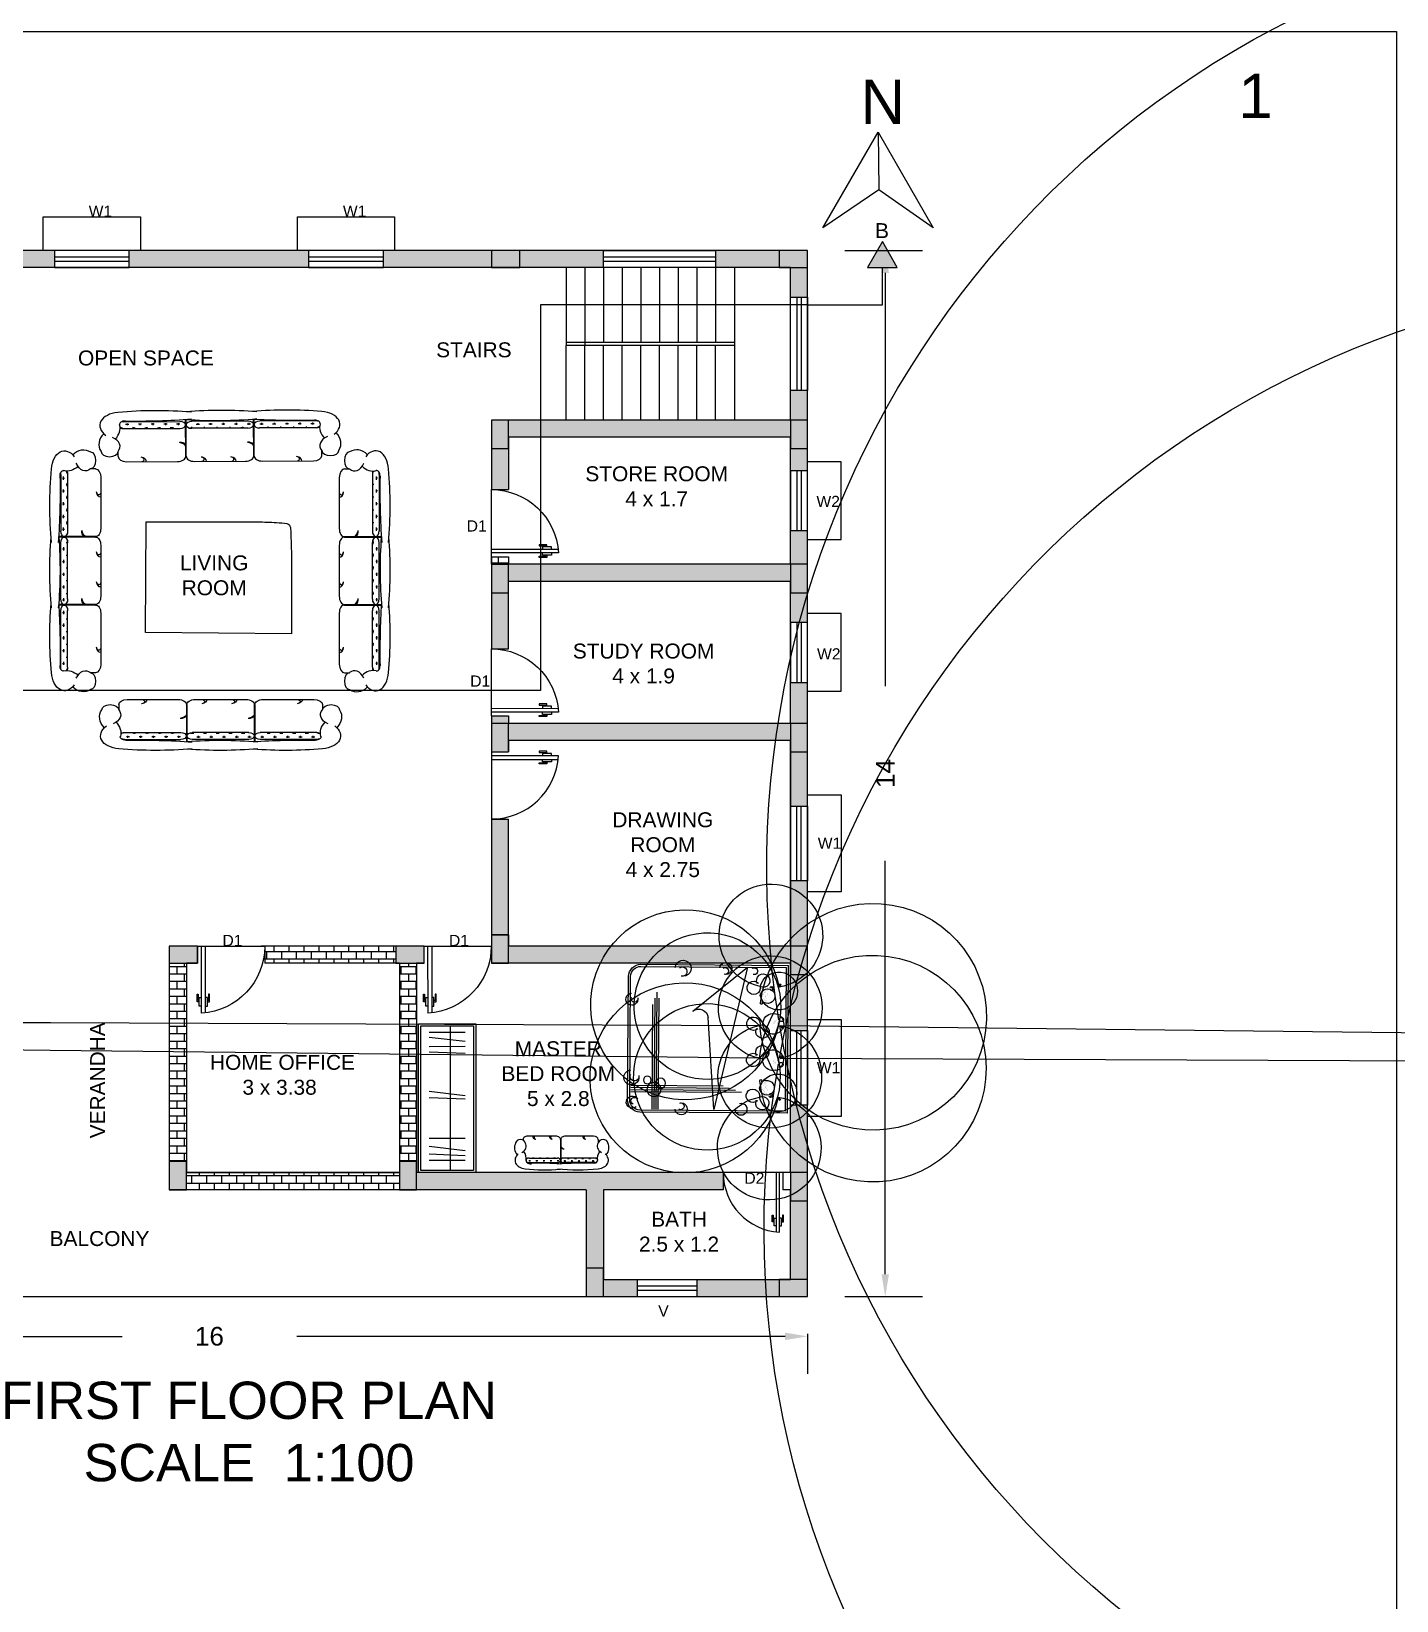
# Model space of a CAD drawing. Header units: metres. Extents: x 110.99 to 114.47, y 64.05 to 69.57.
# Drawn here: x 111.7503 to 111.9329, y 66.895 to 67.105 of the extents above; entities that cross this region are included whole.
import ezdxf

# ---------------------------------------------------------------- set-up
doc = ezdxf.new("R2010")
doc.units = ezdxf.units.M
doc.header["$MEASUREMENT"] = 0
doc.linetypes.add('CENTER', pattern=[50.8, 31.75, -6.35, 6.35, -6.35])
doc.linetypes.add('HIDDEN', pattern=[0.375, 0.25, -0.125])
for name, color, linetype in [('1.WALL', 7, 'Continuous'), ('3.WINDOW', 4, 'Continuous'), ('6.COLUMN', 1, 'Continuous'), ('7.FURNITURE', 2, 'Continuous'), ('8.TEXT', 7, 'Continuous'), ('9.STAIRS', 161, 'Continuous'), ('DIMENSION', 9, 'Continuous'), ('DOOR', 1, 'Continuous'), ('FURNITURE', 40, 'Continuous'), ('SCALE', 3, 'Continuous'), ('WALL', 7, 'Continuous')]:
    doc.layers.add(name, color=color, linetype=linetype)
doc.styles.get("Standard").update_dxf_attribs({"font": 'arial.ttf'})
doc.dimstyles.new('ISO-25', dxfattribs={"dimtxt": 0.0025, "dimasz": 0.003, "dimexe": 0.005, "dimexo": 0.005, "dimgap": 0.01, "dimtad": 0, "dimdsep": 46, "dimtxsty": 'Standard', "dimcen": 2.5, "dimadec": 0, "dimazin": 0, "dimtfac": 1, "dimtmove": 0, "dimatfit": 3, "dimfxl": 1, "dimarcsym": 0})
pattern_1 = [(0, (-0.5022104, 0.2008941), (0, 0.001), []), (90, (-0.5022104, 0.2008941), (-0.002, 1e-19), [0.001, -0.001]), (90, (-0.5012104, 0.2008941), (-0.002, 1e-19), [-0.001, 0.001])]

# ---------------------------------------------------------------- blocks, each defined once
blk = doc.blocks.new('Main Door')
at = {"layer": 'DOOR'}
for p, q in [((3.6, 61.4), (3.5, 0)), ((7, 0), (7.1, 61.1)), ((1.5, 50.9), (-0.5, 50.9)), ((-0.5, 50.9), (-0.5, 43.9)), ((-0.5, 43.9), (0.5, 43.9)), ((0.5, 43.9), (0.5, 49.9)), ((0.5, 49.9), (1.5, 49.9)), ((3.5, 54.9), (1.5, 54.9)), ((1.5, 54.9), (1.5, 46.9)), ((1.5, 46.9), (3.5, 46.9)), ((7, 54.9), (9, 54.9)), ((9, 46.9), (7, 46.9)), ((9, 54.9), (9, 46.9)), ((9, 50.9), (11, 50.9)), ((10, 49.9), (9, 49.9)), ((10, 43.9), (10, 49.9)), ((11, 43.9), (10, 43.9)), ((11, 50.9), (11, 43.9)), ((3.5, 0), (7, 0))]:
    blk.add_line(p, q, dxfattribs=at)
at = {"layer": 'DOOR', "color": 4}
blk.add_line((0, 0), (61.5, 0), dxfattribs=at)
at = {"layer": 'DOOR', "color": 3}
blk.add_arc((0, 0), 61.5, 0, 86.6615, dxfattribs=at)
blk = doc.blocks.new('Door')
at = {"layer": 'WALL', "color": 1, "linetype": 'Continuous'}
blk.add_blockref('Main Door', (0, 0), dxfattribs=at)
blk = doc.blocks.new('W_0.8')
at = {"layer": '3.WINDOW', "color": 6, "linetype": 'HIDDEN', "ltscale": 0.6}
for p, q in [((0.52, 0.68), (-0.52, 0.68)), ((-0.52, 0.68), (-0.52, 0.23)), ((0.52, 0.23), (0.52, 0.68))]:
    blk.add_line(p, q, dxfattribs=at)
at = {"layer": '3.WINDOW', "linetype": 'Continuous'}
for p, q in [((0.4, 0.23), (-0.4, 0.23)), ((-0.4, 0.23), (-0.4, 0)), ((0.4, 0), (0.4, 0.23)), ((-0.4, 0), (0.4, 0))]:
    blk.add_line(p, q, dxfattribs=at)
at = {"layer": '3.WINDOW', "color": 5, "linetype": 'Continuous'}
for p, q in [((-0.4, 0.145), (0.4, 0.145)), ((-0.4, 0.085), (0.4, 0.085))]:
    blk.add_line(p, q, dxfattribs=at)
blk = doc.blocks.new('W_1')
at = {"layer": '3.WINDOW', "color": 6, "linetype": 'HIDDEN', "ltscale": 0.7}
for p, q in [((0.65, 0.68), (-0.65, 0.68)), ((-0.65, 0.68), (-0.65, 0.23)), ((0.65, 0.23), (0.65, 0.68))]:
    blk.add_line(p, q, dxfattribs=at)
at = {"layer": '3.WINDOW'}
for p, q in [((0.5, 0.23), (-0.5, 0.23)), ((-0.5, 0.23), (-0.5, 0)), ((0.5, 0), (0.5, 0.23)), ((-0.5, 0), (0.5, 0))]:
    blk.add_line(p, q, dxfattribs=at)
at = {"layer": '3.WINDOW', "color": 5}
for p, q in [((-0.5, 0.145), (0.5, 0.145)), ((-0.5, 0.085), (0.5, 0.085))]:
    blk.add_line(p, q, dxfattribs=at)
blk = doc.blocks.new('V_0.8')
at = {"layer": '3.WINDOW'}
for p, q in [((19.458, 15.388), (19.458, 15.158)), ((20.258, 15.388), (20.258, 15.158))]:
    blk.add_line(p, q, dxfattribs=at)
at = {"layer": '3.WINDOW', "color": 5}
for p, q in [((19.458, 15.303), (20.258, 15.303)), ((19.458, 15.243), (20.258, 15.243))]:
    blk.add_line(p, q, dxfattribs=at)
blk = doc.blocks.new('DOUBLEBED')
at = {"layer": 'FURNITURE'}
for p, q in [((-36, 0), (-36, -72)), ((-36, 0), (36, 0)), ((36, -72), (36, 0)), ((-35, -1), (-35, -72)), ((-35, -1), (35, -1)), ((-28.17, -4.61), (-29.82, -3.96)), ((-28.17, -4.61), (-29.45, -3.38)), ((-15.08, -5.87), (-14.63, -3.95)), ((-14.7, -6.05), (-14.7, -6.05)), ((-14.49, -4.71), (-14.49, -4.71)), ((-13.97, -4.64), (-13.97, -4.64)), ((-13.71, -5.02), (-13.71, -5.02)), ((-13.59, -4.12), (-13.59, -4.12)), ((-13.41, -5.06), (-13.41, -5.06)), ((-13.4, -4.28), (-13.4, -4.28)), ((-13.28, -5.29), (-13.28, -5.29)), ((-12.61, -4.46), (-12.61, -4.46)), ((-12.41, -5.2), (-12.41, -5.2)), ((-12, -5.95), (-12, -5.95)), ((-11.8, -4.35), (-11.8, -4.35)), ((-11.69, -6.93), (-11.69, -6.93)), ((-11.54, -5.99), (-11.54, -5.99)), ((-11.35, -6.16), (-11.35, -6.16)), ((-11.3, -6.55), (-11.3, -6.55)), ((-11.28, -4.29), (-11.28, -4.29)), ((-10.88, -6.82), (-10.88, -6.82)), ((-10.79, -5.03), (-10.79, -5.03)), ((-10.73, -6.96), (-10.73, -6.96)), ((-10.59, -5.01), (-10.59, -5.01)), ((-10.36, -6.75), (-10.36, -6.75)), ((-10.36, -7.07), (-10.36, -7.07)), ((-10.17, -5.28), (-10.17, -5.28)), ((-9.92, -4.11), (-9.92, -4.11)), ((-9.5, -4.04), (-9.5, -4.04)), ((-9.36, -3.78), (-8.12, -2.13)), ((-9.36, -3.78), (-7.58, -2.75)), ((6.65, -3.78), (4.87, -2.75)), ((6.65, -3.78), (5.41, -2.13)), ((12.37, -5.87), (11.92, -3.95)), ((25.46, -4.61), (26.74, -3.38)), ((25.46, -4.61), (27.11, -3.96)), ((35, -72), (35, -1)), ((-27.66, -10.05), (-27.66, -10.05)), ((-27.63, -10.05), (-27.63, -10.05)), ((-27.56, -11.97), (-27.56, -11.97)), ((-27.52, -13.14), (-27.52, -13.14)), ((-27.5, -13.9), (-27.5, -13.9)), ((-27.44, -9.58), (-27.44, -9.58)), ((-27.34, -13.31), (-27.34, -13.31)), ((-27.24, -10.32), (-27.24, -10.32)), ((-26.92, -11.52), (-26.92, -11.52)), ((-26.85, -12.56), (-26.85, -12.56)), ((-26.57, -10.38), (-26.57, -10.38)), ((-26.43, -12.83), (-26.43, -12.83)), ((-26.38, -10.55), (-26.38, -10.55)), ((-26.36, -11.05), (-26.36, -11.05)), ((-26.29, -12.97), (-26.29, -12.97)), ((-26.11, -11.42), (-26.11, -11.42)), ((-26, -13.99), (-26, -13.99)), ((-25.58, -11.35), (-25.58, -11.35)), ((-25.39, -11.46), (-25.39, -11.46)), ((-25.26, -11.59), (-25.26, -11.59)), ((-25.18, -13.88), (-25.18, -13.88)), ((-25.07, -10.06), (-25.07, -10.06)), ((-25, -11.98), (-25, -11.98)), ((-24.94, -13.91), (-24.94, -13.91)), ((-24.66, -13.82), (-24.66, -13.82)), ((-24.55, -10.05), (-24.55, -10.05)), ((-24.52, -12.26), (-24.52, -12.26)), ((-24.33, -12.43), (-24.33, -12.43)), ((-24.23, -11.17), (-24.23, -11.17)), ((-24.13, -10.32), (-24.13, -10.32)), ((-23.74, -12.55), (-23.74, -12.55)), ((-23.66, -10.95), (-23.66, -10.95)), ((-23.59, -12.88), (-23.59, -12.88)), ((-23.41, -11.06), (-23.41, -11.06)), ((-23.34, -13.34), (-23.34, -13.34)), ((-23.32, -12.82), (-23.32, -12.82)), ((-23.3, -13.64), (-23.3, -13.64)), ((-22.89, -10.99), (-22.89, -10.99)), ((-22.39, -11.95), (-22.39, -11.95)), ((-22.38, -10.59), (-22.38, -10.59)), ((-22.14, -11.58), (-22.14, -11.58)), ((-21.53, -10.81), (-21.53, -10.81)), ((-21.51, -11.38), (-21.51, -11.38)), ((-21.33, -11.55), (-21.33, -11.55)), ((-21.1, -10.96), (-21.1, -10.96)), ((-20.2, -10.89), (-20.7, -13)), ((17.49, -10.89), (17.99, -13)), ((-30, -77), (30, -77)), ((-30, -78), (30, -78))]:
    blk.add_line(p, q, dxfattribs=at)
at = {"layer": 'FURNITURE', "color": 252}
for p, q in [((6.79, -4.04), (6.79, -4.04)), ((7.21, -4.11), (7.21, -4.11)), ((7.46, -5.28), (7.46, -5.28)), ((7.64, -6.75), (7.64, -6.75)), ((7.64, -7.07), (7.64, -7.07)), ((7.88, -5.01), (7.88, -5.01)), ((8.02, -6.96), (8.02, -6.96)), ((8.08, -5.03), (8.08, -5.03)), ((8.16, -6.82), (8.16, -6.82)), ((8.57, -4.29), (8.57, -4.29)), ((8.59, -6.55), (8.59, -6.55)), ((8.64, -6.16), (8.64, -6.16)), ((8.82, -5.99), (8.82, -5.99)), ((8.98, -6.93), (8.98, -6.93)), ((9.09, -4.35), (9.09, -4.35)), ((9.29, -5.95), (9.29, -5.95)), ((9.69, -5.2), (9.69, -5.2)), ((9.9, -4.46), (9.9, -4.46)), ((10.57, -5.29), (10.57, -5.29)), ((10.69, -4.28), (10.69, -4.28)), ((10.7, -5.06), (10.7, -5.06)), ((10.87, -4.12), (10.87, -4.12)), ((10.99, -5.02), (10.99, -5.02)), ((11.26, -4.64), (11.26, -4.64)), ((11.78, -4.71), (11.78, -4.71)), ((11.99, -6.05), (11.99, -6.05)), ((18.39, -10.96), (18.39, -10.96)), ((18.62, -11.55), (18.62, -11.55)), ((18.8, -11.38), (18.8, -11.38)), ((18.82, -10.81), (18.82, -10.81)), ((19.43, -11.58), (19.43, -11.58)), ((19.67, -10.59), (19.67, -10.59)), ((19.67, -11.95), (19.67, -11.95)), ((20.18, -10.99), (20.18, -10.99)), ((20.59, -13.64), (20.59, -13.64)), ((20.61, -12.82), (20.61, -12.82)), ((20.63, -13.34), (20.63, -13.34)), ((20.7, -11.06), (20.7, -11.06)), ((20.88, -12.88), (20.88, -12.88)), ((20.94, -10.95), (20.94, -10.95)), ((21.03, -12.55), (21.03, -12.55)), ((21.41, -10.32), (21.41, -10.32)), ((21.51, -11.17), (21.51, -11.17)), ((21.62, -12.43), (21.62, -12.43)), ((21.81, -12.26), (21.81, -12.26)), ((21.84, -10.05), (21.84, -10.05)), ((21.95, -13.82), (21.95, -13.82)), ((22.23, -13.91), (22.23, -13.91)), ((22.29, -11.98), (22.29, -11.98)), ((22.36, -10.06), (22.36, -10.06)), ((22.47, -13.88), (22.47, -13.88)), ((22.55, -11.59), (22.55, -11.59)), ((22.68, -11.46), (22.68, -11.46)), ((22.87, -11.35), (22.87, -11.35)), ((23.28, -13.99), (23.28, -13.99)), ((23.39, -11.42), (23.39, -11.42)), ((23.58, -12.97), (23.58, -12.97)), ((23.64, -11.05), (23.64, -11.05)), ((23.67, -10.55), (23.67, -10.55)), ((23.72, -12.83), (23.72, -12.83)), ((23.86, -10.38), (23.86, -10.38)), ((24.14, -12.56), (24.14, -12.56)), ((24.21, -11.52), (24.21, -11.52)), ((24.53, -10.32), (24.53, -10.32)), ((24.63, -13.31), (24.63, -13.31)), ((24.73, -9.58), (24.73, -9.58)), ((24.79, -13.9), (24.79, -13.9)), ((24.81, -13.14), (24.81, -13.14)), ((24.85, -11.97), (24.85, -11.97)), ((24.91, -10.05), (24.91, -10.05)), ((24.95, -10.05), (24.95, -10.05)), ((-25.98, -76.5), (-25.98, -22.5)), ((-24.98, -76.5), (-24.98, -25.5)), ((-23.98, -76.5), (-23.98, -28.5)), ((-22.98, -76.5), (-22.98, -31.5)), ((19.5, -63.19), (-34.5, -63.19)), ((22.5, -64.19), (-34.5, -64.19)), ((19.5, -65.19), (-34.5, -65.19)), ((16.5, -66.19), (-34.5, -66.19))]:
    blk.add_line(p, q, dxfattribs=at)
at = {"layer": 'FURNITURE', "color": 253}
for p, q in [((35, -20.04), (-34.5, -36)), ((13.42, -46.48), (35, -20.04)), ((-34.5, -36), (10.36, -38.98))]:
    blk.add_line(p, q, dxfattribs=at)
at = {"layer": 'FURNITURE', "color": 252}
for centre, radius in [((-21.91, -62.08), 2.5), ((-24.91, -65.19), 3.44), ((-20.37, -68.48), 1.88)]:
    blk.add_circle(centre, radius, dxfattribs=at)
at = {"layer": 'FURNITURE'}
for centre, radius, start, end in [((-53.07, -8.78), 25.25, 348.60697, 9.49174), ((-19.15, -50.03), 46.3, 84.40286, 101.23708), ((-10.22, -7.27), 5.06, 139.90976, 163.97559), ((-18.6, -39.44), 35.71, 80.14094, 82.75539), ((-12.31, -3.27), 1, 260.14094, 276.03183), ((-88.74, 453.01), 463.63, 279.50225, 279.85886), ((15.39, -8.78), 25.25, 168.57881, 191.42119), ((15.39, -8.78), 25.25, 168.57881, 191.42119), ((53434.89, -8.78), 53444.25, 179.99464, 180.00536), ((-18.1, -8.78), 25.25, 348.57881, 11.42119), ((-53437.6, -8.78), 53444.25, 359.99464, 0.00536), ((-18.1, -8.78), 25.25, 348.57881, 11.42119), ((86.03, 453.01), 463.63, 260.14114, 260.49775), ((9.6, -3.27), 1, 263.96817, 279.85906), ((15.88, -39.44), 35.71, 97.24461, 99.85906), ((7.51, -7.27), 5.06, 16.02441, 40.09024), ((16.44, -50.03), 46.3, 78.76292, 95.59714), ((50.36, -8.78), 25.25, 170.50826, 191.39303), ((-27.66, -16.96), 3.26, 101.69353, 136.56355), ((-31.25, -12.34), 3.26, 299.14853, 334.01854), ((-26.19, -4.78), 9.24, 256.64985, 284.28558), ((-27.19, -8.31), 0.683, 201.80407, 319.13343), ((-27.48, -8.21), 0.978, 249.49685, 325.7978), ((-23.71, -10.15), 3.58, 266.78253, 348.17191), ((-20.21, -13.12), 0.5, 166.78733, 262.87698), ((-14, 41.29), 55.26, 263.48256, 274.81989), ((-6.35, -12.52), 3.26, 202.72425, 237.59427), ((-10.2, -16.93), 3.26, 40.17925, 75.04926), ((7.49, -16.93), 3.26, 104.95074, 139.82075), ((3.64, -12.52), 3.26, 302.40573, 337.27575), ((11.29, 41.29), 55.26, 265.18011, 276.51744), ((21, -10.15), 3.58, 191.82809, 273.21747), ((17.5, -13.12), 0.5, 277.12302, 13.21267), ((23.48, -4.78), 9.24, 255.71442, 283.35015), ((24.48, -8.31), 0.683, 220.86657, 338.19593), ((24.77, -8.21), 0.978, 214.2022, 290.50315), ((24.95, -16.96), 3.26, 43.43645, 78.30647), ((28.54, -12.34), 3.26, 205.98146, 240.85147), ((-30, -72), 6, 180, 270), ((-30, -72), 5, 180, 270), ((30, -72), 6, 270, 0), ((30, -72), 5, 270, 0)]:
    blk.add_arc(centre, radius, start, end, dxfattribs=at)
at = {"layer": 'FURNITURE', "color": 251}
for centre, radius, start, end in [((33.08, -16.81), 1.69, 194.45154, 326.91058), ((-34.29, -22.71), 2.93, 265.85941, 345.95274), ((34.29, -30.67), 2.93, 194.04726, 274.14059), ((33.08, -30.96), 1.69, 194.45154, 326.91058), ((-34.29, -51.86), 2.93, 265.85941, 345.95274), ((-33.08, -52.15), 1.69, 213.08942, 345.54846), ((34.22, -51.42), 3.91, 194.04726, 274.14059), ((32.61, -51.81), 2.26, 194.45154, 326.91058), ((-31.19, -75.74), 2.93, 59.04726, 140.62165), ((-30.54, -74.68), 1.69, 59.45154, 200.6983), ((-18.76, -74.73), 2.12, 303.08942, 75.54846), ((-19.12, -76.24), 3.67, 355.85941, 75.95274), ((19.25, -75.08), 1.69, 303.08942, 75.54846), ((18.96, -76.29), 2.93, 355.85941, 75.95274)]:
    blk.add_arc(centre, radius, start, end, dxfattribs=at)
at = {"layer": 'FURNITURE', "color": 253}
blk.add_arc((9.62, -43.66), 4.74, 81.01591, 323.38318, dxfattribs=at)
blk = doc.blocks.new('WARDROBE')
at = {"layer": 'FURNITURE'}
for p, q in [((-24.1, 72), (-24.1, 0)), ((0, 72), (-24.1, 72)), ((-23.1, 71), (-23.1, 1)), ((-1, 71), (-23.1, 71)), ((-4.5, 66.18), (-19.6, 66.18)), ((-10.8, 1), (-10.8, 71)), ((-1, 1), (-1, 71)), ((0, 0), (0, 72)), ((-19.6, 62.93), (-4.5, 63.78)), ((-19.6, 59.24), (-4.5, 61.33)), ((-19.6, 55.36), (-4.5, 55.36)), ((-19.6, 35.7), (-4.5, 36.4)), ((-19.6, 32.63), (-4.5, 34.68)), ((-19.6, 13.53), (-4.5, 14.23)), ((-19.6, 11.05), (-4.5, 10.92)), ((-19.6, 6.46), (-4.5, 8.51)), ((-24.1, 0), (0, 0)), ((-23.1, 1), (-1, 1)), ((-4.5, 4.24), (-19.6, 4.24))]:
    blk.add_line(p, q, dxfattribs=at)
blk = doc.blocks.new('sofa2')
at = {"layer": 'FURNITURE'}
for p, q in [((7.05, 19.67), (6.57, 19.67)), ((23.64, 21.39), (23.17, 21.39)), ((26.34, 2.58), (26.34, 18.78)), ((5.19, 17.87), (5.19, 1.77)), ((8.79, 17.87), (8.79, 1.77)), ((26.34, 2.58), (26.34, 2.58)), ((23.64, -0.03), (4.03, -0.03)), ((23.64, -0.21), (4.05, -0.21)), ((5.19, -19.92), (5.19, -1.92)), ((8.79, -19.92), (8.79, -1.92)), ((26.34, -19.02), (26.34, -2.82)), ((26.34, -2.82), (26.34, -2.82)), ((23.64, -21.72), (20.94, -21.72)), ((23.64, -21.72), (20.94, -21.72))]:
    blk.add_line(p, q, dxfattribs=at)
at = {"layer": 'FURNITURE', "color": 252}
for p, q in [((6.71, 17.01), (6.71, 18.03)), ((5.19, 15.5), (5.19, 15.5)), ((5.19, 11.45), (5.19, 11.45)), ((6.2, 17.52), (7.22, 17.52)), ((6.2, 13.47), (7.22, 13.47)), ((6.2, 9.42), (7.22, 9.42)), ((6.71, 12.96), (6.71, 13.98)), ((6.71, 8.91), (6.71, 9.93)), ((8.23, 15.5), (8.79, 15.5)), ((8.23, 11.45), (8.79, 11.45)), ((8.74, 14.99), (8.74, 16)), ((8.74, 10.94), (8.74, 11.95)), ((5.19, 7.4), (5.19, 7.4)), ((5.19, 3.35), (5.19, 3.35)), ((6.2, 5.37), (7.22, 5.37)), ((6.2, 1.32), (7.22, 1.32)), ((6.71, 4.86), (6.71, 5.88)), ((6.71, 0.81), (6.71, 1.83)), ((8.23, 7.4), (8.79, 7.4)), ((8.23, 3.35), (8.79, 3.35)), ((8.74, 6.89), (8.74, 7.9)), ((8.74, 2.84), (8.74, 3.85)), ((6.04, -2.57), (7.05, -2.57)), ((6.04, -6.62), (7.05, -6.62)), ((6.54, -2.06), (6.54, -3.08)), ((6.54, -6.11), (6.54, -7.13)), ((8.06, -4.59), (8.79, -4.59)), ((8.06, -8.64), (8.79, -8.64)), ((8.57, -4.09), (8.57, -5.1)), ((8.57, -8.14), (8.57, -9.15)), ((6.04, -10.67), (7.05, -10.67)), ((6.04, -14.72), (7.05, -14.72)), ((6.54, -10.16), (6.54, -11.18)), ((6.54, -14.21), (6.54, -15.23)), ((8.06, -12.69), (8.79, -12.69)), ((8.06, -16.74), (8.79, -16.74)), ((8.57, -12.19), (8.57, -13.2)), ((8.57, -16.24), (8.57, -17.25)), ((6.04, -18.77), (7.05, -18.77)), ((6.54, -18.26), (6.54, -19.28)), ((8.06, -20.79), (8.57, -20.79)), ((8.57, -20.29), (8.57, -20.79))]:
    blk.add_line(p, q, dxfattribs=at)
at = {"layer": 'FURNITURE'}
for centre, radius, start, end in [((63.38, 9.35), 64.06, 170.24236, 188.39276), ((6.71, 19.39), 6.52, 107.5731, 172.81576), ((6.71, 17.29), 2.38, 87.27433, 203.3532), ((7.13, 17.82), 8.15, 50.45046, 107.06385), ((6.99, 17.87), 1.8, 0, 180), ((8.59, 30.73), 11.21, 260.95115, 300.41172), ((17.1, 15.08), 11.21, 69.93075, 120.41172), ((18.24, 25.61), 6.04, 216.60428, 296.56505), ((20.94, 22.91), 2.7, 270, 90), ((23.79, 18.84), 2.55, 358.62785, 93.31419), ((-76.71, 10.37), 81.45, 352.68551, 4.20455), ((75.84, -10.02), 76.5, 171.20259, 188.79741), ((-133.3, -14.76), 138.12, 358.07185, 6.83327), ((6.99, 1.77), 1.8, 180, 0), ((23.79, 2.52), 2.55, 266.68581, 1.37215), ((6.99, -2.01), 1.8, 0, 180), ((23.79, -2.76), 2.55, 358.62785, 93.31419), ((6.71, -20.91), 6.52, 187.18424, 252.4269), ((6.54, -19.4), 1.8, 180, 279.04885), ((7.13, -19.33), 8.15, 252.93615, 309.54954), ((6.99, -19.92), 1.8, 180, 209.9526), ((8.59, -32.25), 11.21, 59.58828, 99.04885), ((6.99, -19.92), 1.8, 321.47755, 0), ((17.1, -16.6), 11.21, 239.58828, 290.06925), ((18.24, -27.12), 6.04, 63.43495, 143.39572), ((20.94, -24.42), 2.7, 270, 90), ((23.64, -19.02), 2.7, 270, 0)]:
    blk.add_arc(centre, radius, start, end, dxfattribs=at)
at = {"layer": 'FURNITURE', "color": 252}
for centre, radius, start, end in [((26.18, 13.61), 2.2, 85.85941, 165.95274), ((25.28, 13.83), 1.27, 33.08942, 165.54846), ((26.18, 4.13), 2.2, 85.85941, 165.95274), ((25.28, 4.35), 1.27, 33.08942, 165.54846), ((18.48, -2.12), 2.2, 120.04028, 180.95274), ((19.12, -3.06), 2.97, 106.95808, 162.2826), ((26.18, -14.96), 2.2, 85.85941, 165.95274), ((25.28, -14.74), 1.27, 33.08942, 165.54846)]:
    blk.add_arc(centre, radius, start, end, dxfattribs=at)
blk = doc.blocks.new('sofa3')
at = {"layer": 'FURNITURE'}
for p, q in [((-11.45, -24.3), (-11.45, -4.71)), ((-11.27, -24.3), (-11.27, -4.69)), ((10.15, -24.3), (10.15, -4.73)), ((10.33, -24.3), (10.33, -4.75)), ((-31.16, -5.85), (-13.16, -5.85)), ((-31.16, -9.45), (-13.16, -9.45)), ((8.44, -5.85), (-9.56, -5.85)), ((8.44, -9.45), (-9.56, -9.45)), ((30.04, -5.85), (12.04, -5.85)), ((30.04, -9.45), (12.04, -9.45)), ((-32.96, -24.3), (-32.96, -21.6)), ((-32.96, -24.3), (-32.96, -21.6)), ((31.84, -24.3), (31.84, -21.6)), ((-30.26, -27), (-14.06, -27)), ((-14.06, -27), (-14.06, -27)), ((-8.66, -27), (7.54, -27)), ((-8.66, -27), (-8.66, -27)), ((12.94, -27), (29.14, -27))]:
    blk.add_line(p, q, dxfattribs=at)
at = {"layer": 'FURNITURE', "color": 252}
for p, q in [((-32.04, -8.72), (-32.04, -9.22)), ((-31.53, -9.23), (-32.03, -9.23)), ((-29.51, -7.2), (-30.52, -7.2)), ((-30.01, -6.7), (-30.01, -7.71)), ((-27.48, -9.23), (-28.49, -9.23)), ((-27.99, -8.72), (-27.99, -9.45)), ((-25.46, -7.2), (-26.47, -7.2)), ((-25.96, -6.7), (-25.96, -7.71)), ((-23.43, -9.23), (-24.44, -9.23)), ((-23.94, -8.72), (-23.94, -9.45)), ((-21.41, -7.2), (-22.42, -7.2)), ((-21.91, -6.7), (-21.91, -7.71)), ((-19.38, -9.23), (-20.39, -9.23)), ((-19.89, -8.72), (-19.89, -9.45)), ((-17.36, -7.2), (-18.37, -7.2)), ((-17.86, -6.7), (-17.86, -7.71)), ((-15.33, -9.23), (-16.34, -9.23)), ((-15.84, -8.72), (-15.84, -9.45)), ((-13.31, -7.2), (-14.32, -7.2)), ((-13.81, -6.7), (-13.81, -7.71)), ((-11.22, -7.2), (-11.11, -7.2)), ((-10.1, -9.23), (-9.09, -9.23)), ((-9.59, -8.72), (-9.59, -9.45)), ((-8.07, -7.2), (-7.06, -7.2)), ((-7.57, -6.7), (-7.57, -7.71)), ((-6.05, -9.23), (-5.04, -9.23)), ((-5.54, -8.72), (-5.54, -9.45)), ((-4.02, -7.2), (-3.01, -7.2)), ((-3.52, -6.7), (-3.52, -7.71)), ((-2, -9.23), (-0.99, -9.23)), ((-1.49, -8.72), (-1.49, -9.45)), ((0.03, -7.2), (1.04, -7.2)), ((0.53, -6.7), (0.53, -7.71)), ((2.05, -9.23), (3.06, -9.23)), ((2.56, -8.72), (2.56, -9.45)), ((4.08, -7.2), (5.09, -7.2)), ((4.58, -6.7), (4.58, -7.71)), ((6.1, -9.23), (7.11, -9.23)), ((6.61, -8.72), (6.61, -9.45)), ((8.13, -7.2), (9.14, -7.2)), ((8.63, -6.7), (8.63, -7.71)), ((12.18, -7.2), (13.19, -7.2)), ((12.68, -6.7), (12.68, -7.71)), ((14.2, -9.23), (15.21, -9.23)), ((14.71, -8.72), (14.71, -9.45)), ((16.23, -7.2), (17.24, -7.2)), ((16.73, -6.7), (16.73, -7.71)), ((18.25, -9.23), (19.26, -9.23)), ((18.76, -8.72), (18.76, -9.45)), ((20.28, -7.2), (21.29, -7.2)), ((20.78, -6.7), (20.78, -7.71)), ((22.3, -9.23), (23.31, -9.23)), ((22.81, -8.72), (22.81, -9.45)), ((24.33, -7.2), (25.34, -7.2)), ((24.83, -6.7), (24.83, -7.71)), ((26.35, -9.23), (27.36, -9.23)), ((26.86, -8.72), (26.86, -9.45)), ((28.38, -7.2), (29.39, -7.2)), ((28.88, -6.7), (28.88, -7.71)), ((30.4, -9.23), (30.9, -9.23)), ((30.91, -8.72), (30.91, -9.22))]:
    blk.add_line(p, q, dxfattribs=at)
at = {"layer": 'FURNITURE'}
for centre, radius, start, end in [((-21.26, -76.5), 76.5, 81.2026, 98.7974), ((-0.87, -81.45), 81.45, 81.4579, 97.3145), ((20.14, -76.5), 76.5, 81.2026, 97.7572), ((-32.15, -7.37), 6.52, 97.1842, 162.4269), ((-26, 132.65), 138.12, 268.0719, 276.8333), ((-0.87, 76.05), 81.45, 262.6855, 278.5421), ((25.28, 152.52), 157.98, 264.3786, 271.5353), ((31.02, -7.37), 6.52, 17.5731, 82.8158), ((-30.57, -7.79), 8.15, 162.9361, 219.5495), ((-43.49, -9.24), 11.21, 329.5883, 9.0488), ((-30.65, -7.2), 1.8, 90, 189.0488), ((-31.16, -7.65), 1.8, 231.4775, 270), ((-31.16, -7.65), 1.8, 90, 119.9526), ((-13.25, -7.65), 1.8, 270, 90), ((-9.47, -7.65), 1.8, 90, 270), ((8.35, -7.65), 1.8, 270, 90), ((12.13, -7.65), 1.8, 90, 270), ((29.52, -7.2), 1.8, 350.9512, 90), ((30.04, -7.65), 1.8, 60.0474, 90), ((30.04, -7.65), 1.8, 270, 308.5225), ((42.36, -9.24), 11.21, 170.9512, 210.4117), ((29.44, -7.79), 8.15, 320.4505, 17.0639), ((-27.84, -17.75), 11.21, 149.5883, 200.0693), ((-38.36, -18.9), 6.04, 333.4349, 53.3957), ((37.24, -18.9), 6.04, 126.6043, 206.5651), ((26.71, -17.75), 11.21, 339.9307, 30.4117), ((-35.66, -21.6), 2.7, 180, 0), ((-30.26, -24.3), 2.7, 180, 270), ((-14, -24.45), 2.55, 268.6279, 3.3142), ((-8.73, -24.45), 2.55, 176.6858, 271.3721), ((7.6, -24.45), 2.55, 268.6279, 3.3142), ((12.87, -24.45), 2.55, 176.6858, 271.3721), ((29.14, -24.3), 2.7, 270, 0), ((34.54, -21.6), 2.7, 180, 0)]:
    blk.add_arc(centre, radius, start, end, dxfattribs=at)
at = {"layer": 'FURNITURE', "color": 252}
for centre, radius, start, end in [((-13.36, -19.14), 2.2, 30.0403, 90.9527), ((-14.3, -19.78), 2.97, 16.9581, 72.2826), ((8.24, -19.14), 2.2, 30.0403, 90.9527), ((7.3, -19.78), 2.97, 16.9581, 72.2826), ((-26.2, -26.84), 2.2, 355.8594, 75.9527), ((-25.99, -25.93), 1.27, 303.0894, 75.5485), ((-7.11, -26.84), 2.2, 355.8594, 75.9527), ((-6.9, -25.93), 1.27, 303.0894, 75.5485), ((2.37, -26.84), 2.2, 355.8594, 75.9527), ((2.59, -25.93), 1.27, 303.0894, 75.5485), ((23.43, -25.93), 1.27, 303.0894, 75.5485), ((23.21, -26.84), 2.2, 355.8594, 75.9527)]:
    blk.add_arc(centre, radius, start, end, dxfattribs=at)
blk = doc.blocks.new('COLUMN')
at = {"layer": '6.COLUMN'}
h = blk.add_hatch(color=256, dxfattribs=at)
h.dxf.hatch_style = 1
h.paths.add_polyline_path([(0, 0), (0.23, 0), (0.23, 0.38), (0, 0.38)])
blk.add_lwpolyline([(0, 0), (0.23, 0), (0.23, 0.38), (0, 0.38), (0, 0)], dxfattribs=at)
blk = doc.blocks.new('TRIANGLE')
at = {"layer": '1.WALL'}
h = blk.add_hatch(color=1, dxfattribs=at)
h.dxf.hatch_style = 1
h.paths.add_polyline_path([(-0.2, 0), (0.2, 0), (0, 0.346)])
for p, q in [((0, 0.346), (-0.2, 0)), ((0.2, 0), (0, 0.346)), ((-0.2, 0), (0.2, 0))]:
    blk.add_line(p, q, dxfattribs=at)
blk = doc.blocks.new('*D104')
at = {"layer": 'Defpoints', "color": 0, "linetype": 'Continuous', "transparency": 16777216}
for p in [(111.69414, 66.9357), (111.85413, 66.9357), (111.85413, 66.93038)]:
    blk.add_point(p, dxfattribs=at)
at = {"layer": 'DIMENSION', "color": 0, "linetype": 'Continuous', "lineweight": -2, "transparency": 16777216}
for p, q in [((111.69414, 66.9307), (111.69414, 66.92538)), ((111.69714, 66.93038), (111.76246, 66.93038)), ((111.85113, 66.93038), (111.78581, 66.93038)), ((111.85413, 66.9307), (111.85413, 66.92538))]:
    blk.add_line(p, q, dxfattribs=at)
at = {"layer": 'DIMENSION', "color": 0, "linetype": 'Continuous', "transparency": 16777216}
for points in [[(111.69714, 66.93088), (111.69714, 66.92988), (111.69414, 66.93038)], [(111.85113, 66.93088), (111.85113, 66.92988), (111.85413, 66.93038)]]:
    blk.add_solid(points, dxfattribs=at)
at = {"layer": 'DIMENSION', "color": 0, "linetype": 'Continuous', "transparency": 16777216, "insert": (111.77413, 66.93038), "char_height": 0.0025, "attachment_point": 5}
blk.add_mtext('16', dxfattribs=at)
blk = doc.blocks.new('*D107')
at = {"layer": 'Defpoints', "color": 0, "linetype": 'Continuous', "transparency": 16777216}
for p in [(111.85414, 67.0757), (111.85413, 66.9357), (111.86452, 66.9357)]:
    blk.add_point(p, dxfattribs=at)
at = {"layer": 'DIMENSION', "color": 0, "linetype": 'Continuous', "lineweight": -2, "transparency": 16777216}
for p, q in [((111.85914, 67.0757), (111.86952, 67.0757)), ((111.86452, 67.0727), (111.86452, 67.01737)), ((111.86452, 66.9387), (111.86452, 66.99403)), ((111.85913, 66.9357), (111.86952, 66.9357))]:
    blk.add_line(p, q, dxfattribs=at)
at = {"layer": 'DIMENSION', "color": 0, "linetype": 'Continuous', "transparency": 16777216}
for points in [[(111.86402, 67.0727), (111.86502, 67.0727), (111.86452, 67.0757)], [(111.86402, 66.9387), (111.86502, 66.9387), (111.86452, 66.9357)]]:
    blk.add_solid(points, dxfattribs=at)
at = {"layer": 'DIMENSION', "color": 0, "linetype": 'Continuous', "transparency": 16777216, "insert": (111.86452, 67.0057), "char_height": 0.0025, "attachment_point": 5, "rotation": 90}
blk.add_mtext('14', dxfattribs=at)

msp = doc.modelspace()

# ---------------------------------------------------------------- hatches: boundary and pattern name
at = {"layer": '1.WALL', "linetype": 'Continuous'}
h = msp.add_hatch(dxfattribs=at)
h.set_pattern_fill('BRICK', color=1, scale=0.004)
h.set_pattern_definition(pattern_1)
h.paths.add_polyline_path([(111.73494, 67.0757), (111.73144, 67.0757), (111.69794, 67.0757), (111.69794, 67.0734), (111.73144, 67.0734), (111.73494, 67.0734)])
h.paths.add_polyline_path([(111.69644, 67.0734), (111.69414, 67.0734), (111.69414, 67.035), (111.69644, 67.035), (111.69644, 67.0568), (111.73644, 67.0568), (111.73644, 67.0558), (111.73874, 67.0558), (111.73874, 67.0591), (111.69644, 67.0591)])
h.paths.add_polyline_path([(111.73874, 67.0468), (111.73644, 67.0468), (111.73644, 67.0335), (111.73874, 67.0335)])
h.paths.add_polyline_path([(111.75339, 67.0757), (111.73874, 67.0757), (111.73874, 67.0734), (111.75339, 67.0734)])
h.paths.add_polyline_path([(111.78739, 67.0757), (111.76339, 67.0757), (111.76339, 67.0734), (111.78739, 67.0734)])
h.paths.add_polyline_path([(111.81184, 67.0757), (111.79739, 67.0757), (111.79739, 67.0734), (111.81184, 67.0734)])
h.paths.add_polyline_path([(111.82684, 67.0757), (111.81564, 67.0757), (111.81564, 67.0734), (111.82684, 67.0734)])
h.paths.add_polyline_path([(111.85034, 67.0757), (111.84184, 67.0757), (111.84184, 67.0734), (111.85034, 67.0734)])
h.paths.add_polyline_path([(111.85414, 67.0734), (111.85184, 67.0734), (111.85184, 67.06945), (111.85414, 67.06945)])
h.paths.add_polyline_path([(111.85414, 67.05695), (111.85184, 67.05695), (111.85184, 67.053), (111.85414, 67.053)])
h.paths.add_polyline_path([(111.85184, 67.053), (111.81843, 67.053), (111.81843, 67.0507), (111.85184, 67.0507)])
h.paths.add_polyline_path([(111.81843, 67.053), (111.81414, 67.053), (111.81414, 67.0507), (111.81843, 67.0507)])
h.paths.add_polyline_path([(111.81414, 67.0492), (111.81184, 67.0492), (111.81184, 67.0437), (111.81414, 67.0437)])
h.paths.add_polyline_path([(111.81414, 67.0299), (111.81184, 67.0299), (111.81184, 67.0224), (111.81414, 67.0224)])
h.paths.add_polyline_path([(111.85184, 67.0337), (111.81843, 67.0337), (111.81843, 67.0314), (111.85184, 67.0314)])
h.paths.add_polyline_path([(111.81843, 67.0337), (111.81414, 67.0337), (111.81414, 67.0314), (111.81843, 67.0314)])
h.paths.add_polyline_path([(111.85414, 67.0299), (111.85184, 67.0299), (111.85184, 67.0259), (111.85414, 67.0259)])
h.paths.add_polyline_path([(111.85414, 67.0492), (111.85184, 67.0492), (111.85184, 67.0462), (111.85414, 67.0462)])
h.paths.add_polyline_path([(111.85414, 67.0382), (111.85184, 67.0382), (111.85184, 67.0337), (111.85414, 67.0337)])
h.paths.add_polyline_path([(111.85414, 67.0179), (111.85184, 67.0179), (111.85184, 67.0124), (111.85414, 67.0124)])
h.paths.add_polyline_path([(111.85414, 67.0086), (111.85184, 67.0086), (111.85184, 67.00135), (111.85414, 67.00135)])
h.paths.add_polyline_path([(111.85414, 66.99135), (111.85184, 66.99135), (111.85184, 66.9826), (111.85414, 66.9826)])
h.paths.add_polyline_path([(111.85414, 66.9788), (111.85184, 66.9788), (111.85184, 66.9713), (111.85414, 66.9713)])
h.paths.add_polyline_path([(111.85184, 66.9826), (111.81414, 66.9826), (111.81414, 66.9803), (111.85184, 66.9803)])
h.paths.add_polyline_path([(111.85184, 67.0124), (111.81414, 67.0124), (111.81414, 67.0101), (111.85184, 67.0101)])
h.paths.add_polyline_path([(111.81414, 66.9996), (111.81184, 66.9996), (111.81184, 66.9841), (111.81414, 66.9841)])
h.paths.add_polyline_path([(111.81414, 67.0134), (111.81184, 67.0134), (111.81184, 67.0124), (111.81414, 67.0124)])
h.paths.add_polyline_path([(111.85414, 66.9613), (111.85184, 66.9613), (111.85184, 66.9523), (111.85414, 66.9523)])
h.paths.add_polyline_path([(111.85414, 66.9485), (111.85184, 66.9485), (111.85184, 66.938), (111.85414, 66.938)])
h.paths.add_polyline_path([(111.84284, 66.9523), (111.80183, 66.9523), (111.80183, 66.95), (111.82454, 66.95), (111.82454, 66.9395), (111.82684, 66.9395), (111.82684, 66.95), (111.84284, 66.95)])
h.paths.add_polyline_path([(111.85033, 66.938), (111.83937, 66.938), (111.83937, 66.9357), (111.85033, 66.9357)])
h.paths.add_polyline_path([(111.83137, 66.938), (111.82684, 66.938), (111.82684, 66.9357), (111.83137, 66.9357)])
h.paths.add_polyline_path([(111.70909, 66.938), (111.69794, 66.938), (111.69794, 66.9357), (111.70909, 66.9357)])
h.paths.add_polyline_path([(111.72144, 66.938), (111.71709, 66.938), (111.71709, 66.9357), (111.72144, 66.9357)])
h.paths.add_polyline_path([(111.72374, 66.95), (111.74644, 66.95), (111.74644, 66.9523), (111.70544, 66.9523), (111.70544, 66.95), (111.72144, 66.95), (111.72144, 66.9395), (111.72374, 66.9395)])
h.paths.add_polyline_path([(111.69644, 66.95), (111.69414, 66.95), (111.69414, 66.938), (111.69644, 66.938)])
h.paths.add_polyline_path([(111.69644, 66.9593), (111.69414, 66.9593), (111.69414, 66.9538), (111.69644, 66.9538)])
h.paths.add_polyline_path([(111.69644, 66.9763), (111.69414, 66.9763), (111.69414, 66.9693), (111.69644, 66.9693)])
h.paths.add_polyline_path([(111.69644, 66.99497), (111.69414, 66.99497), (111.69414, 66.98867), (111.69644, 66.98867), (111.69644, 66.9906), (111.72644, 66.9906), (111.72644, 66.9896), (111.72874, 66.9896), (111.72874, 66.9906), (111.72874, 66.9939), (111.72644, 66.9939), (111.72644, 66.9929), (111.69644, 66.9929)])
h.paths.add_polyline_path([(111.69644, 67.01422), (111.69414, 67.01422), (111.69414, 67.0087), (111.69644, 67.0087)])
h.paths.add_polyline_path([(111.73644, 67.0072), (111.69644, 67.0072), (111.69644, 67.0049), (111.72644, 67.0049), (111.72644, 67.0019), (111.72874, 67.0019), (111.72874, 67.0049), (111.73644, 67.0049)])
h.paths.add_polyline_path([(111.69644, 67.0312), (111.69414, 67.0312), (111.69414, 67.02422), (111.69644, 67.02422)])
h.paths.add_polyline_path([(111.69644, 67.0049), (111.69414, 67.0049), (111.69414, 67.00297), (111.69644, 67.00297)])
h.paths.add_polyline_path([(111.73592, 66.9786), (111.72874, 66.9786), (111.72874, 66.9816), (111.72644, 66.9816), (111.72644, 66.9786), (111.69644, 66.9786), (111.69644, 66.9763), (111.73622, 66.9763, -0.064832)])
h = msp.add_hatch(dxfattribs=at)
h.set_pattern_fill('BRICK', color=1, scale=0.004)
h.set_pattern_definition(pattern_1)
h.paths.add_polyline_path([(111.81414, 67.0337), (111.81414, 67.0347), (111.81184, 67.0347), (111.81184, 67.0337)])
h = msp.add_hatch(dxfattribs=at)
h.set_pattern_fill('BRICK', color=1, scale=0.004)
h.set_pattern_definition(pattern_1)
h.paths.add_polyline_path([(111.74644, 66.9538), (111.74874, 66.9538), (111.74874, 66.9763), (111.74644, 66.9763)])
h.paths.add_polyline_path([(111.77104, 66.9803), (111.76874, 66.9803), (111.76874, 66.9538), (111.77104, 66.9538)])
h.paths.add_polyline_path([(111.78154, 66.9826), (111.78154, 66.9803), (111.79904, 66.9803), (111.79904, 66.9826)])
h.paths.add_polyline_path([(111.79954, 66.9538), (111.80184, 66.9538), (111.80184, 66.9803), (111.79954, 66.9803)])
h.paths.add_polyline_path([(111.79953, 66.95), (111.79953, 66.9523), (111.77104, 66.9523), (111.77104, 66.95)])

# ---------------------------------------------------------------- linework, layer by layer
at = {"color": 1, "ltscale": 0.05}
for p, q in [((111.85617, 67.07872), (111.86356, 67.09153)), ((111.86356, 67.09153), (111.87095, 67.07872)), ((111.86356, 67.09153), (111.86368, 67.0838)), ((111.86368, 67.0838), (111.85617, 67.07872)), ((111.87095, 67.07872), (111.86368, 67.0838))]:
    msp.add_line(p, q, dxfattribs=at)
at = {"color": 41, "true_color": 0xf4ee51}
msp.add_lwpolyline([(111.7849, 67.03882, -0.082423), (111.78499, 67.03839, -0.002046), (111.78506, 67.03638, -0.00436), (111.78511, 67.03401, -0.00295), (111.78512, 67.03131), (111.78512, 67.02438), (111.77535, 67.02448), (111.76557, 67.02459), (111.76561, 67.03199), (111.76565, 67.03939), (111.77517, 67.03939, -0.001589), (111.78061, 67.03937, -0.013082), (111.78309, 67.03929, -0.022568), (111.7845, 67.03915, -0.270162)], format="xyb", close=True, dxfattribs=at)
at = {"layer": '1.WALL'}
for p, q in [((111.85414, 67.0757), (111.73144, 67.0757)), ((111.85414, 66.9357), (111.85414, 67.0757)), ((111.85184, 67.0734), (111.73144, 67.0734)), ((111.85184, 67.053), (111.85184, 67.0734)), ((111.84434, 67.0634), (111.82184, 67.0634)), ((111.84434, 67.063), (111.82184, 67.063)), ((111.85184, 67.053), (111.81184, 67.053)), ((111.81184, 67.053), (111.81184, 67.0437)), ((111.85184, 67.0507), (111.81414, 67.0507)), ((111.81414, 67.0507), (111.81414, 67.0437)), ((111.85184, 67.0337), (111.85184, 67.0507)), ((111.81184, 67.0437), (111.81414, 67.0437)), ((111.81184, 67.0347), (111.81184, 67.0314)), ((111.81184, 67.0337), (111.81184, 67.0347)), ((111.81184, 67.0347), (111.81414, 67.0347)), ((111.81414, 67.0347), (111.81414, 67.0337)), ((111.85184, 67.0337), (111.81414, 67.0337)), ((111.81184, 67.0314), (111.81184, 67.0224)), ((111.85184, 67.0314), (111.81414, 67.0314)), ((111.81414, 67.0224), (111.81414, 67.0314)), ((111.85184, 67.0124), (111.85184, 67.0314)), ((111.81184, 67.0224), (111.81414, 67.0224)), ((111.81184, 67.0134), (111.81184, 67.0124)), ((111.81184, 67.0134), (111.81414, 67.0134)), ((111.81414, 67.0134), (111.81414, 67.0124)), ((111.81184, 67.0124), (111.81184, 67.0086)), ((111.85184, 67.0124), (111.81414, 67.0124)), ((111.85184, 67.0101), (111.81414, 67.0101)), ((111.81414, 67.0101), (111.81414, 67.0086)), ((111.85184, 66.9826), (111.85184, 67.0101)), ((111.85184, 67.0101), (111.85184, 66.9826)), ((111.81184, 66.9996), (111.81184, 66.9841)), ((111.81184, 66.9996), (111.81414, 66.9996)), ((111.81414, 66.9841), (111.81414, 66.9996)), ((111.81184, 66.9841), (111.81184, 66.9803)), ((111.81184, 66.9841), (111.81414, 66.9841)), ((111.81414, 66.9841), (111.81414, 66.9826)), ((111.77254, 66.9826), (111.76874, 66.9826)), ((111.76874, 66.9826), (111.76874, 66.95)), ((111.77254, 66.9826), (111.77255, 66.9803)), ((111.80284, 66.9826), (111.78104, 66.9826)), ((111.78154, 66.9826), (111.78154, 66.9803)), ((111.80284, 66.9803), (111.80284, 66.9826)), ((111.85184, 66.9826), (111.81414, 66.9826)), ((111.77204, 66.9803), (111.77104, 66.9803)), ((111.77104, 66.9803), (111.77104, 66.9523)), ((111.77255, 66.9803), (111.77204, 66.9803)), ((111.79954, 66.9803), (111.78154, 66.9803)), ((111.79954, 66.9803), (111.79954, 66.9523)), ((111.80284, 66.9803), (111.80184, 66.9803)), ((111.80184, 66.9803), (111.80184, 66.9523)), ((111.85184, 66.9803), (111.81184, 66.9803)), ((111.85184, 66.9523), (111.85184, 66.9803)), ((111.79954, 66.9523), (111.77104, 66.9523)), ((111.77104, 66.9523), (111.79954, 66.9523)), ((111.84284, 66.9523), (111.80184, 66.9523)), ((111.84284, 66.9523), (111.84284, 66.95)), ((111.85184, 66.9523), (111.85084, 66.9523)), ((111.85084, 66.9523), (111.85084, 66.95)), ((111.82454, 66.95), (111.76874, 66.95)), ((111.82454, 66.95), (111.82454, 66.938)), ((111.84284, 66.95), (111.82684, 66.95)), ((111.82684, 66.95), (111.82684, 66.938)), ((111.85184, 66.95), (111.85084, 66.95)), ((111.85184, 66.938), (111.85184, 66.95)), ((111.82684, 66.938), (111.85184, 66.938)), ((111.69414, 66.9357), (111.85414, 66.9357))]:
    msp.add_line(p, q, dxfattribs=at)
at = {"layer": '1.WALL', "color": 7}
msp.add_line((111.82184, 67.0634), (111.82184, 67.063), dxfattribs=at)
at = {"layer": '1.WALL', "linetype": 'Continuous'}
msp.add_line((111.81184, 67.0337), (111.81414, 67.0337), dxfattribs=at)
at = {"layer": '3.WINDOW', "color": 5}
for p, q in [((111.75339, 67.07485), (111.76339, 67.07485)), ((111.75339, 67.07425), (111.76339, 67.07425)), ((111.78739, 67.07485), (111.79739, 67.07485)), ((111.78739, 67.07425), (111.79739, 67.07425)), ((111.82684, 67.07485), (111.84184, 67.07485)), ((111.82684, 67.07425), (111.84184, 67.07425)), ((111.85269, 67.06945), (111.85269, 67.05695)), ((111.85329, 67.06945), (111.85329, 67.05695))]:
    msp.add_line(p, q, dxfattribs=at)
at = {"layer": '3.WINDOW', "color": 6, "linetype": 'HIDDEN', "ltscale": 0.7}
for points in [[(111.75189, 67.0757), (111.75189, 67.0802), (111.76489, 67.0802), (111.76489, 67.0757)], [(111.78589, 67.0757), (111.78589, 67.0802), (111.79889, 67.0802), (111.79889, 67.0757)]]:
    msp.add_lwpolyline(points, dxfattribs=at)
at = {"layer": '3.WINDOW'}
for points in [[(111.75339, 67.0734), (111.76339, 67.0734), (111.76339, 67.0757), (111.75339, 67.0757)], [(111.79739, 67.0734), (111.79739, 67.0757), (111.78739, 67.0757), (111.78739, 67.0734)]]:
    msp.add_lwpolyline(points, close=True, dxfattribs=at)
at = {"layer": '3.WINDOW', "color": 4}
for points in [[(111.82684, 67.0757), (111.84184, 67.0757), (111.84184, 67.0734), (111.82684, 67.0734)], [(111.85414, 67.06945), (111.85414, 67.05695), (111.85184, 67.05695), (111.85184, 67.06945)]]:
    msp.add_lwpolyline(points, close=True, dxfattribs=at)
at = {"layer": '6.COLUMN', "linetype": 'CENTER', "ltscale": 0.0001}
for p, q in [((111.86414, 67.06842), (111.86414, 67.07342)), ((111.85414, 67.06842), (111.86414, 67.06842))]:
    msp.add_line(p, q, dxfattribs=at)
msp.add_lwpolyline([(111.85414, 67.06842), (111.81843, 67.06842), (111.81843, 67.01683), (111.69414, 67.01683), (111.68414, 67.01683), (111.68414, 67.02183)], dxfattribs=at)
at = {"layer": '9.STAIRS'}
for p, q in [((111.82184, 67.0734), (111.82184, 67.0634)), ((111.82434, 67.0734), (111.82434, 67.0634)), ((111.82684, 67.0734), (111.82684, 67.0634)), ((111.82934, 67.0734), (111.82934, 67.0634)), ((111.83184, 67.0734), (111.83184, 67.0634)), ((111.83434, 67.0734), (111.83434, 67.0634)), ((111.82434, 67.0634), (111.82434, 67.063)), ((111.84434, 67.0634), (111.84434, 67.063)), ((111.82684, 67.053), (111.82684, 67.053))]:
    msp.add_line(p, q, dxfattribs=at)
at = {"layer": '9.STAIRS', "linetype": 'HIDDEN', "ltscale": 0.004}
for p, q in [((111.83684, 67.0734), (111.83684, 67.0634)), ((111.83934, 67.0734), (111.83934, 67.0634)), ((111.84184, 67.0734), (111.84184, 67.0634)), ((111.84434, 67.0734), (111.84434, 67.053)), ((111.82184, 67.053), (111.82184, 67.063)), ((111.82434, 67.053), (111.82434, 67.063)), ((111.82684, 67.053), (111.82684, 67.063)), ((111.82934, 67.053), (111.82934, 67.063)), ((111.83184, 67.053), (111.83184, 67.063)), ((111.83434, 67.053), (111.83434, 67.063)), ((111.83684, 67.053), (111.83684, 67.063)), ((111.83934, 67.053), (111.83934, 67.063)), ((111.84184, 67.053), (111.84184, 67.063))]:
    msp.add_line(p, q, dxfattribs=at)
at = {"layer": 'SCALE', "color": 5, "linetype": 'Continuous'}
msp.add_lwpolyline([(111.33892, 67.10501), (111.93292, 67.10501), (111.93292, 66.68501), (111.33892, 66.68501)], close=True, dxfattribs=at)

# ---------------------------------------------------------------- block references
at = {"layer": '1.WALL', "xscale": 0.01, "yscale": 0.01, "zscale": 0.01}
msp.add_blockref('TRIANGLE', (111.86414, 67.07342), dxfattribs=at)
at = {"layer": '3.WINDOW', "color": 6, "linetype": 'HIDDEN', "yscale": 0.01, "zscale": 0.01, "rotation": 270}
for name, p, xscale in [('W_0.8', (111.85184, 67.0422), 0.01), ('W_0.8', (111.85184, 67.0219), 0.01), ('W_1', (111.85184, 66.99635), -0.01), ('W_1', (111.85184, 66.9663), -0.01)]:
    msp.add_blockref(name, p, dxfattribs=dict(at, xscale=xscale))
at = {"layer": '3.WINDOW', "xscale": -0.01, "yscale": 0.01, "zscale": 0.01, "rotation": 180}
msp.add_blockref('V_0.8', (111.63679, 67.08958), dxfattribs=at)
at = {"layer": '7.FURNITURE'}
for name, p, xscale, yscale, zscale, rotation in [('COLUMN', (111.81564, 67.0734), 0.01, 0.01, 0.01, 90), ('COLUMN', (111.85414, 67.0734), 0.01, 0.01, 0.01, 90), ('sofa3', (111.77575, 67.0543), 0.0004206885742803523, 0.0002522227164869975, 0.0004206885742803523, 0.2700130968095211), ('sofa3', (111.75278, 67.03259), -0.0004206885742803523, 0.0002522227164869975, 0.0004206885742803523, 90), ('sofa3', (111.79831, 67.03259), 0.0004206885742803523, 0.0002522227164869975, 0.0004206885742803523, 269.9999999999982), ('sofa3', (111.77586, 67.00879), -0.0004206885742803523, 0.0002522227164869975, 0.0004206885742803523, 180), ('COLUMN', (111.76875, 66.9826), 0.01, 0.01, 0.01, 269.9999999999998), ('COLUMN', (111.79904, 66.9826), 0.01, 0.01, 0.01, 269.9999999999998), ('DOUBLEBED', (111.85153, 66.97013), 0.0002745834889051935, -0.0002743751678544726, 0.0002745834889051935, 89.5626561873131), ('sofa2', (111.82107, 66.95276), -0.0001670071712024365, -0.0002336332482246477, 0.0001670071712024365, 270), ('COLUMN', (111.85033, 66.938), 0.01, 0.01, 0.01, 269.9999999999998)]:
    msp.add_blockref(name, p, dxfattribs=dict(at, xscale=xscale, yscale=yscale, zscale=zscale, rotation=rotation))
for name, p, xscale, yscale, zscale in [('COLUMN', (111.81184, 67.0492), 0.01, 0.01, 0.01), ('COLUMN', (111.85184, 67.0492), 0.01, 0.01, 0.01), ('COLUMN', (111.81184, 67.0299), 0.01, 0.01, 0.01), ('COLUMN', (111.85184, 67.0299), 0.01, 0.01, 0.01), ('COLUMN', (111.81184, 67.0086), 0.01, 0.01, 0.01), ('COLUMN', (111.85184, 67.0086), 0.01, 0.01, 0.01), ('COLUMN', (111.81184, 66.9803), 0.01, 0.01, 0.01), ('COLUMN', (111.85184, 66.9788), 0.01, 0.01, 0.01), ('WARDROBE', (111.80975, 66.97222), 0.0003179525770113401, -0.0002766421284295717, 0.0003179525770113401), ('COLUMN', (111.76874, 66.95), 0.01, 0.01, 0.01), ('COLUMN', (111.79953, 66.95), 0.01, 0.01, 0.01), ('COLUMN', (111.85184, 66.9485), 0.01, 0.01, 0.01), ('COLUMN', (111.82454, 66.9357), 0.01, 0.01, 0.01)]:
    msp.add_blockref(name, p, dxfattribs=dict(at, xscale=xscale, yscale=yscale, zscale=zscale))
at = {"layer": 'WALL', "color": 1, "linetype": 'Continuous'}
for p, xscale, yscale, zscale, rotation in [((111.81184, 67.0347), -0.0001461172688917234, 0.0001461172688917234, 0.0001461172688917234, 269.9999999999995), ((111.81184, 67.0134), -0.0001461172688917234, 0.0001461172688917234, 0.0001461172688917234, 269.9999999999995), ((111.81184, 67.0086), 0.0001461172688917234, 0.0001461172688917234, 0.0001461172688917234, 270.0000000000005), ((111.77254, 66.9826), -0.0001461172688917234, 0.0001461172688917234, 0.0001461172688917234, 180), ((111.80284, 66.9826), -0.0001461172688917234, 0.0001461172688917234, 0.0001461172688917234, 180), ((111.85084, 66.9523), 0.0001299702745707748, 0.0001299702745707748, 0.0001299702745707748, 180)]:
    msp.add_blockref('Door', p, dxfattribs=dict(at, xscale=xscale, yscale=yscale, zscale=zscale, rotation=rotation))

# ---------------------------------------------------------------- texts
at = {"color": 1, "ltscale": 0.05, "attachment_point": 1}
for s, insert, char_height in [('{\\C7;1}', (111.91175, 67.09934), 0.005915), ('N', (111.86121, 67.09856), 0.00592)]:
    msp.add_mtext_dynamic_manual_height_columns(s, width=0.0057503, gutter_width=0.03697, heights=[0], dxfattribs=dict(at, insert=insert, char_height=char_height))
at = {"layer": '1.WALL', "linetype": 'Continuous', "char_height": 0.0015, "attachment_point": 1}
for s, insert in [('W1', (111.75798, 67.08171)), ('W1', (111.79198, 67.08171)), ('W2', (111.85532, 67.04286)), ('D1', (111.80854, 67.03958)), ('W2', (111.8554, 67.02246)), ('D1', (111.80901, 67.01882)), ('W1', (111.8555, 66.99713)), ('D1', (111.77587, 66.98411)), ('D1', (111.80617, 66.98411)), ('W1', (111.85537, 66.96708)), ('D2', (111.84568, 66.9523)), ('V', (111.83416, 66.93452))]:
    msp.add_mtext_dynamic_manual_height_columns(s, width=0.007651, gutter_width=1, heights=[0], dxfattribs=dict(at, insert=insert))
at = {"layer": '8.TEXT', "attachment_point": 1}
for s, width, heights, insert, char_height in [('{\\C1;B}', 0.024944, [0], (111.86316, 67.07935), 0.002), ('\\pxqc;OPEN SPACE', 0.024944, [0], (111.75316, 67.06231), 0.002), ('\\pxqc;STAIRS', 0.024944, [0], (111.79703, 67.0634), 0.002), ('\\pxqc;STORE ROOM\\P4 x 1.7', 0.024944, [0], (111.82148, 67.04681), 0.002), ('\\pxqc;LIVING \\PROOM', 0.024944, [0], (111.76229, 67.03489), 0.002), ('\\pxqc;STUDY ROOM\\P4 x 1.9', 0.024944, [0], (111.81973, 67.02309), 0.002), ('\\pxqc;DRAWING\\PROOM\\P4 x 2.75', 0.024944, [0.00878], (111.8223, 67.00051), 0.002), ('\\pxqc;MASTER\\PBED ROOM\\P5 x 2.8', 0.024944, [0.00878], (111.80832, 66.96987), 0.002), ('\\pxqc; HOME OFFICE\\P3 x 3.38', 0.024944, [0], (111.77104, 66.96805), 0.002), ('\\pxqc;BATH\\P2.5 x 1.2', 0.024944, [0], (111.82447, 66.94706), 0.002), ('BALCONY', 0.024944, [0], (111.75275, 66.94447), 0.002), ('\\pxqc;FIRST FLOOR PLAN\\PSCALE  1:100', 0.1060977, [0], (111.72637, 66.92432), 0.005)]:
    msp.add_mtext_dynamic_manual_height_columns(s, width=width, gutter_width=0.01, heights=heights, dxfattribs=dict(at, insert=insert, char_height=char_height))
at = {"layer": '8.TEXT', "insert": (111.75817, 66.95217), "char_height": 0.002, "attachment_point": 1, "rotation": 90}
msp.add_mtext_dynamic_manual_height_columns('\\pxqc;VERANDHA', width=0.024944, gutter_width=0.01, heights=[0], dxfattribs=at)

# ---------------------------------------------------------------- dimensions: what is measured, and where the dimension line sits
at = {"layer": 'DIMENSION', "linetype": 'Continuous'}
dim = msp.add_linear_dim(base=(111.86452, 66.9357), p1=(111.85414, 67.0757), p2=(111.85413, 66.9357), angle=90, text='14', dimstyle='ISO-25', dxfattribs=at)
dim.commit()
dim.dimension.update_dxf_attribs({"geometry": '*D107', "text_midpoint": (111.86452, 67.0057)})
dim = msp.add_linear_dim(base=(111.85413, 66.93038), p1=(111.69414, 66.9357), p2=(111.85413, 66.9357), text='16', dimstyle='ISO-25', dxfattribs=at)
dim.commit()
dim.dimension.update_dxf_attribs({"geometry": '*D104', "text_midpoint": (111.77413, 66.93038)})

doc.saveas('drawing.dxf')
